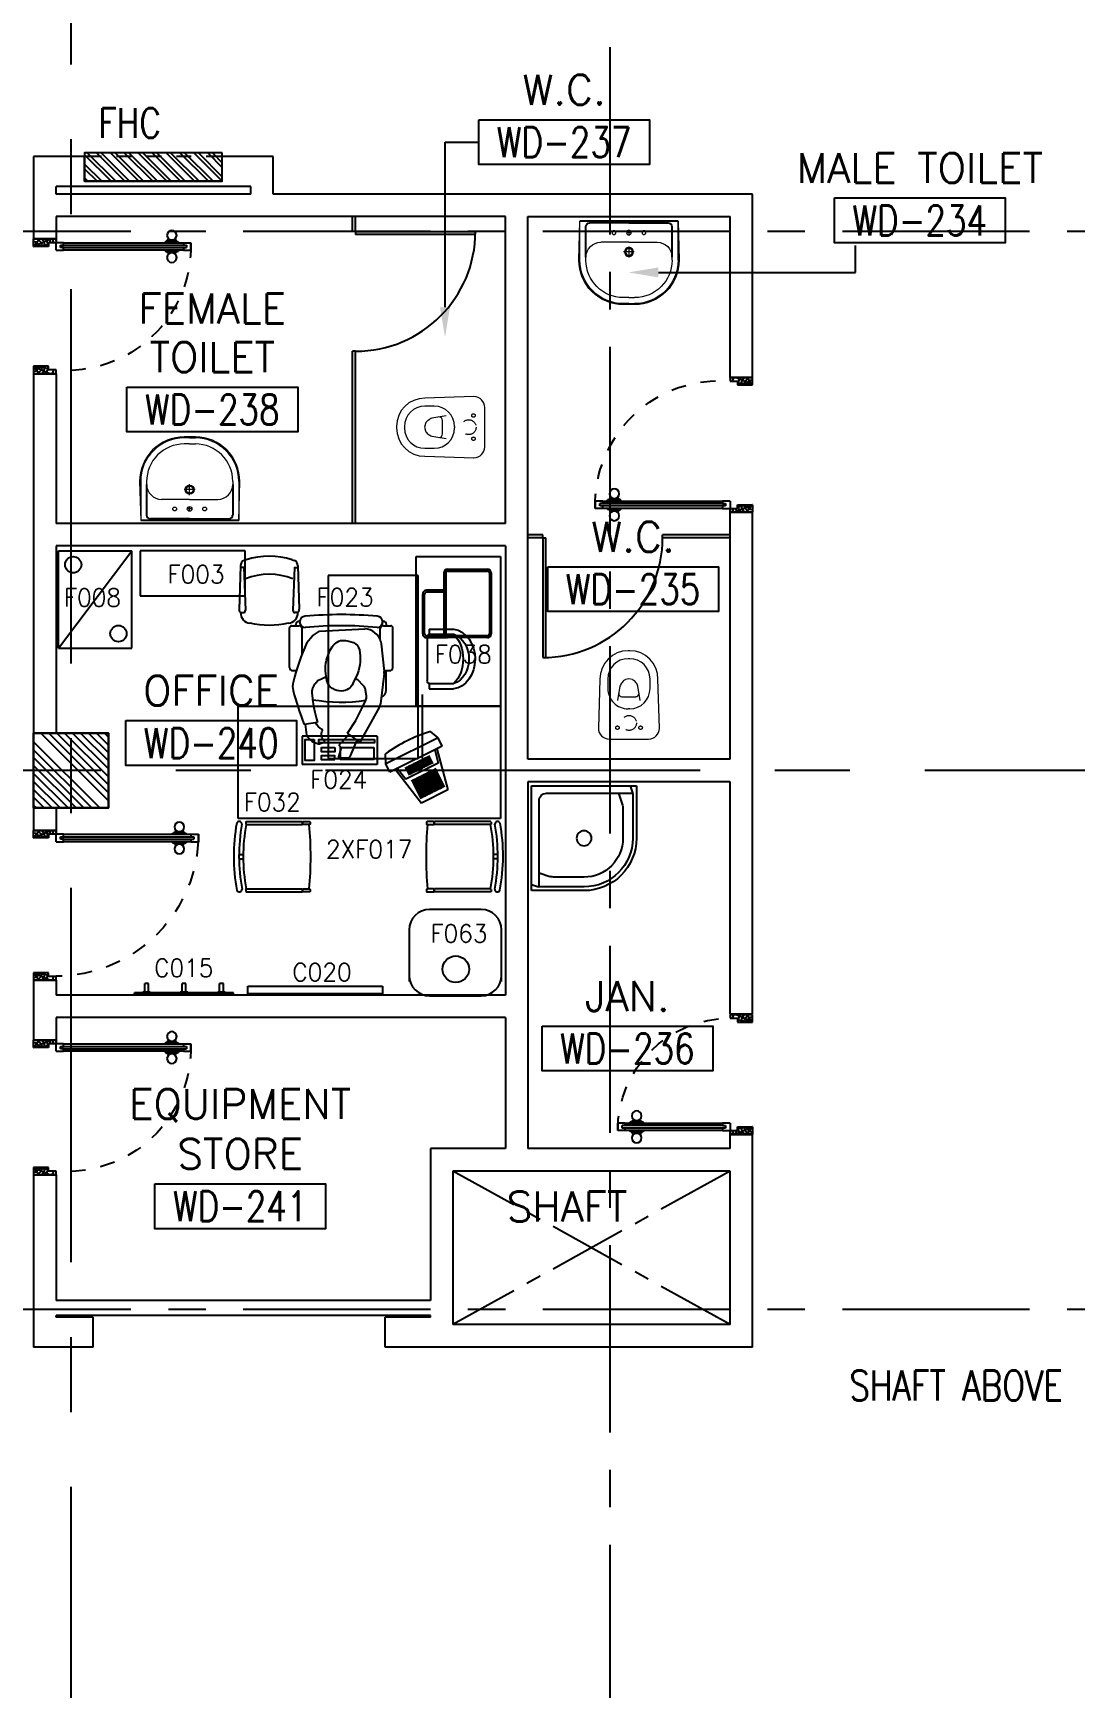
# Model space of a CAD drawing. Extents: x 88852.7 to 88945.7, y 39921.6 to 40001.1.
# Drawn here: x 88920.56 to 88927.51, y 39966.77 to 39977.82 of the extents above; entities that cross this region are included whole.
import ezdxf
from ezdxf.enums import TextEntityAlignment as Align

# ---------------------------------------------------------------- set-up
doc = ezdxf.new("R2010")
doc.units = 0
doc.header["$MEASUREMENT"] = 0
for name, pattern in [('CENTER', [2, 1.25, -0.25, 0.25, -0.25]), ('CENTER2', [1.125, 0.75, -0.125, 0.125, -0.125]), ('CENTERX2', [4, 2.5, -0.5, 0.5, -0.5]), ('DASHED', [0.75, 0.5, -0.25]), ('HIDDEN', [0.375, 0.25, -0.125]), ('HIDDEN2', [0.1875, 0.125, -0.0625])]:
    doc.linetypes.add(name, pattern=pattern)
doc.layers.get('0').update_dxf_attribs({"linetype": 'CONTINUOUS'})
for name, color, linetype in [('A-TEXT', 7, 'CONTINUOUS'), ('A-TILES', 144, 'CONTINUOUS'), ('AXES', 11, 'CENTERX2'), ('AXES1', 11, 'CENTER'), ('COL', 2, 'CONTINUOUS'), ('DOOR', 7, 'CONTINUOUS'), ('FHC', 4, 'CONTINUOUS'), ('FIX', 3, 'CONTINUOUS'), ('FMCHAIR', 3, 'CONTINUOUS'), ('FMDESK', 4, 'CONTINUOUS'), ('HAT', 8, 'CONTINUOUS'), ('INSUL', 4, 'CONTINUOUS'), ('MEDICAL', 4, 'CONTINUOUS'), ('NON-MEDICAL', 4, 'CONTINUOUS'), ('PART', 5, 'CONTINUOUS'), ('RM-BOX', 4, 'CONTINUOUS'), ('RM-NAME', 2, 'CONTINUOUS'), ('RM-NO', 2, 'CONTINUOUS'), ('SHAFT', 4, 'CONTINUOUS'), ('WALL', 4, 'CONTINUOUS')]:
    doc.layers.add(name, color=color, linetype=linetype)
doc.styles.add('ROMANS', font='ROMANS.shx', dxfattribs={"width": 0.6})

# ---------------------------------------------------------------- blocks, each defined once
blk = doc.blocks.new('JAN-001')
for p, q in [((730, -30), (30, -30)), ((30, -30), (30, -730)), ((705, -80), (130, -80)), ((610, -80), (635, -152)), ((688, -30), (704, -76)), ((705, -380), (705, -84)), ((730, -380), (730, -30)), ((80, -130), (80, -705)), ((640, -380), (640, -184)), ((80, -610), (152, -635)), ((184, -640), (380, -640)), ((30, -688), (76, -704)), ((30, -730), (380, -730)), ((84, -705), (380, -705))]:
    blk.add_line(p, q)
blk.add_circle((380, -380), 50)
for centre, radius, start, end in [((130, -130), 50, 90, 180), ((680, -84), 25, 0, 19.0039), ((540, -184), 100, 0, 19.0039), ((380, -380), 350, 270, 0), ((380, -380), 325, 270, 0), ((380, -380), 260, 270, 0), ((184, -540), 100, 250.9961, 270), ((84, -680), 25, 250.9961, 270)]:
    blk.add_arc(centre, radius, start, end)
blk = doc.blocks.new('WC1')
at = {"layer": 'FIX', "lineweight": 20}
for p, q in [((-210, 204), (-538, 194)), ((-475, 141), (-538, 141)), ((-137, 0), (-137, 131)), ((-727, 5), (-727, -5)), ((-674, 5), (-674, -5)), ((-534, 24), (-540, 0)), ((-540, 0), (-534, -24)), ((-395, 76), (-490, 60)), ((-339, 5), (-339, -5)), ((-137, -131), (-137, 0)), ((-490, -60), (-395, -76)), ((-538, -141), (-475, -141)), ((-538, -194), (-210, -204)), ((-213, -204), (-210, -204))]:
    blk.add_line(p, q, dxfattribs=at)
at = {"layer": 'FIX', "linetype": 'Continuous', "lineweight": 20}
blk.add_line((-420, -47), (-420, 45), dxfattribs=at)
at = {"layer": 'FIX', "linetype": 'HIDDEN2', "lineweight": 20, "ltscale": 0.3}
blk.add_circle((-245, 0), 49.8, dxfattribs=at)
at = {"layer": 'FIX', "linetype": 'HIDDEN', "lineweight": 20, "ltscale": 0.05}
for centre in [(-213, 78), (-213, -77)]:
    blk.add_circle(centre, 11.6, dxfattribs=at)
at = {"layer": 'FIX', "lineweight": 20}
for centre, radius, start, end in [((-538, 5), 189, 90, 180), ((-538, 5), 136, 90, 180), ((-475, 5), 136, 360, 90), ((-210, 131), 73, 360, 90), ((-473, -7), 68.2, 128.9242, 152.8468), ((-464, -18), 82, 108.496, 128.9242), ((-538, -5), 189, 180, 270), ((-538, -5), 136, 180, 270), ((-473, 7), 68.2, 207.1532, 231.0758), ((-464, 18), 82, 231.0758, 251.504), ((-475, -5), 136, 270, 0), ((-210, -131), 73, 270, 0)]:
    blk.add_arc(centre, radius, start, end, dxfattribs=at)
at = {"layer": 'FIX', "linetype": 'Continuous', "lineweight": 20}
for centre, start, end in [((-443, 46), 357.6662, 91.6121), ((-442, -46), 268.3879, 2.3338)]:
    blk.add_arc(centre, 22.3, start, end, dxfattribs=at)
blk = doc.blocks.new('LAV-003')
at = {"layer": 'FIX', "linetype": 'Continuous', "lineweight": 20}
for p, q in [((-328, -285), (-328, -25)), ((327, -285), (327, -25)), ((0, -165), (-188, -165)), ((0, -165), (187, -165)), ((-288, -285), (-288, -265)), ((287, -285), (287, -265)), ((0, -535), (-38, -535)), ((0, -535), (37, -535)), ((0, -575), (-38, -575)), ((0, -575), (37, -575))]:
    blk.add_line(p, q, dxfattribs=at)
at = {"layer": 'FIX', "linetype": 'ByBlock'}
blk.add_line((-328, -25), (327, -25), dxfattribs=at)
at = {"layer": 'FIX', "linetype": 'ByBlock', "ltscale": 0.3}
for p, q in [((-288, -265), (-288, -60)), ((0, -35), (-262, -35)), ((0, -35), (262, -35)), ((287, -265), (287, -60))]:
    blk.add_line(p, q, dxfattribs=at)
at = {"layer": 'FIX', "lineweight": 20}
for p, q in [((-16, -101), (15, -101)), ((0, -85), (0, -116))]:
    blk.add_line(p, q, dxfattribs=at)
at = {"layer": 'FIX', "linetype": 'DASHED', "lineweight": 20, "ltscale": 0.04}
for p, q in [((0, -194), (0, -266)), ((-36, -230), (37, -230))]:
    blk.add_line(p, q, dxfattribs=at)
at = {"layer": 'FIX', "linetype": 'Continuous', "lineweight": 20}
blk.add_lwpolyline([(295, -25), (0, -25), (-328, -25), (-335, -285, 0.414214), (-38, -582), (0, -582), (37, -582, 0.414214), (334, -285), (327, -25), (0, -25)], format="xyb", dxfattribs=at)
at = {"layer": 'FIX', "linetype": 'HIDDEN', "lineweight": 20, "ltscale": 0.05}
for centre in [(-100, -101), (100, -101)]:
    blk.add_circle(centre, 12.4, dxfattribs=at)
at = {"layer": 'FIX', "lineweight": 20}
for centre, radius in [((0, -101), 15.5), ((0, -230), 29.5), ((0, -230), 22.5)]:
    blk.add_circle(centre, radius, dxfattribs=at)
at = {"layer": 'FIX', "linetype": 'ByBlock', "ltscale": 0.3}
for centre, start, end in [((-262, -60), 90, 180), ((262, -60), 0, 90)]:
    blk.add_arc(centre, 25, start, end, dxfattribs=at)
at = {"layer": 'FIX', "linetype": 'Continuous', "lineweight": 20}
for centre, radius, start, end in [((-188, -265), 100, 90, 180), ((187, -265), 100, 0, 90), ((-38, -285), 290, 180, 270), ((-38, -285), 250, 180, 270), ((37, -285), 250, 270, 0), ((37, -285), 290, 270, 0)]:
    blk.add_arc(centre, radius, start, end, dxfattribs=at)
blk = doc.blocks.new('RM1')
at = {"layer": 'RM-BOX'}
blk.add_lwpolyline([(570, -200), (-570, -200), (-570, -500), (570, -500)], close=True, dxfattribs=at)
at = {"layer": 'RM-NAME', "style": 'ROMANS'}
for tag, p in [('ROOMNAME1', (0, 324)), ('ROOMNAME2', (0, 0))]:
    blk.add_attdef(tag, text='', height=200, dxfattribs=at).set_placement(p, align=Align.MIDDLE)
at = {"layer": 'RM-NO', "style": 'ROMANS', "width": 0.8}
blk.add_attdef('ROOMNO', text='', height=200, dxfattribs=at).set_placement((0, -350), align=Align.MIDDLE)
blk = doc.blocks.new('*X575')
at = {"color": 0}
for p, q in [((235129, 162738), (235580, 163190)), ((235129, 162792), (235527, 163190)), ((235129, 162845), (235474, 163190)), ((235129, 162898), (235421, 163190)), ((235129, 162951), (235368, 163190)), ((235129, 163004), (235315, 163190)), ((235129, 163057), (235262, 163190)), ((235129, 163110), (235209, 163190)), ((235129, 163163), (235156, 163190)), ((235186, 162690), (235629, 163132)), ((235239, 162690), (235629, 163079)), ((235292, 162690), (235629, 163026)), ((235345, 162690), (235629, 162973)), ((235398, 162690), (235629, 162920)), ((235451, 162690), (235629, 162867)), ((235504, 162690), (235629, 162814)), ((235557, 162690), (235629, 162761)), ((235610, 162690), (235629, 162708))]:
    blk.add_line(p, q, dxfattribs=at)
blk = doc.blocks.new('COL50')
at = {"layer": 'COL'}
blk.add_lwpolyline([(-250, 250), (-250, -250), (250, -250), (250, 250)], close=True, dxfattribs=at)
blk = doc.blocks.new('CHR2')
for p, q in [((-0.861, 0.48), (-0.229, 0.5)), ((-0.947, 0.386), (-0.937, 0.42)), ((-0.836, 0.425), (-0.836, 0.475)), ((-0.834, 0.423), (-0.215, 0.396)), ((-0.183, 0.469), (-0.183, 0.436)), ((-0.947, -0.386), (-0.937, -0.42)), ((-0.861, -0.48), (-0.223, -0.499)), ((-0.836, -0.425), (-0.836, -0.481)), ((-0.834, -0.423), (-0.215, -0.396)), ((-0.183, -0.469), (-0.183, -0.436))]:
    blk.add_line(p, q)
for centre, radius, start, end in [((-0.219, 0.466), 0.0359, 3.8781, 106.7041), ((0.442, 0), 1.442, 164.4748, 195.5252), ((-0.857, 0.397), 0.0833, 92.5404, 163.5801), ((-0.834, 0.425), 0.00208, 180, 267.4596), ((0.516, 0), 1.253, 161.5812, 198.4188), ((-0.214, 0.428), 0.0319, 268.1708, 14.5154), ((-0.184, 0.325), 0.154, 359.6456, 90.3755), ((-1.747, 0), 1.747, 349.2995, 10.7005), ((-0.857, -0.397), 0.0833, 196.4199, 267.4596), ((-0.834, -0.425), 0.00208, 92.5404, 180), ((-0.215, -0.468), 0.0316, 255.3205, 359.2331), ((-0.214, -0.428), 0.0319, 345.4846, 91.8292), ((-0.184, -0.325), 0.154, 269.6202, 0.3544)]:
    blk.add_arc(centre, radius, start, end)
blk = doc.blocks.new('DOOR90')
at = {"layer": 'DOOR', "linetype": 'ByBlock'}
for p, q in [((0, 0), (-150, 0)), ((-200, -25), (-1000, -25)), ((-200, -42), (-1000, -42)), ((-200, -58), (-1000, -58)), ((-1000, -75), (-200, -75))]:
    blk.add_line(p, q, dxfattribs=at)
at = {"layer": 'DOOR', "color": 0, "linetype": 'ByBlock'}
for p, q in [((-150, 0), (-150, -25)), ((-150, 0), (0, 0)), ((0, -50), (0, 0)), ((-1050, -25), (-1050, -75)), ((-1050, -75), (-1050, -25)), ((-1000, -25), (-1050, -25)), ((-1000, -75), (-1050, -75)), ((-1020, -42), (-1020, -58)), ((-1000, -42), (-1020, -42)), ((-1000, -58), (-1020, -58)), ((-1000, -25), (-1000, -42)), ((-1000, -58), (-1000, -75)), ((-968, -25), (-968, -18)), ((-878, -18), (-968, -18)), ((-968, -75), (-968, -82)), ((-878, -82), (-968, -82)), ((-955, -18), (-955, -9)), ((-955, -9), (-890, -9)), ((-955, -18), (-890, -18)), ((-955, -82), (-955, -91)), ((-955, -82), (-890, -82)), ((-955, -91), (-890, -91)), ((-890, -18), (-890, -9)), ((-890, -82), (-890, -91)), ((-878, -25), (-878, -18)), ((-878, -75), (-878, -82)), ((-200, -42), (-200, -25)), ((-200, -25), (-150, -25)), ((-180, -42), (-200, -42)), ((-200, -75), (-200, -58)), ((-200, -58), (-180, -58)), ((-150, -75), (-200, -75)), ((-180, -58), (-180, -42)), ((-150, -75), (-150, -25)), ((-150, -25), (-100, -25)), ((-100, -25), (-100, -50)), ((-100, -50), (0, -50)), ((-150, -900), (-150, -875)), ((-150, -875), (-100, -875)), ((-100, -850), (0, -850)), ((-100, -875), (-100, -850)), ((0, -850), (0, -900)), ((0, -900), (-150, -900)), ((-150, -900), (0, -900))]:
    blk.add_line(p, q, dxfattribs=at)
at = {"layer": 'DOOR', "color": 9, "linetype": 'ByBlock'}
for p, q in [((0, -50), (-114, 0)), ((0, -50), (-40, 0)), ((0, -50), (-100, -37)), ((0, -850), (-114, -900)), ((0, -850), (-100, -863)), ((0, -850), (-40, -900))]:
    blk.add_line(p, q, dxfattribs=at)
at = {"layer": 'DOOR', "color": 0, "linetype": 'ByBlock'}
for centre in [(-923, 24), (-923, -124)]:
    blk.add_circle(centre, 32.4, dxfattribs=at)
at = {"layer": 'DOOR', "color": 9, "linetype": 'ByBlock'}
for centre, radius, start, end in [((0, -50), 74.4, 137.7764, 180), ((0, -50), 54.4, 113.2074, 180), ((0, -50), 154, 161.1053, 166.2858), ((0, -50), 134, 158.1598, 169.28), ((0, -50), 114, 154.0838, 167.3774), ((0, -50), 94.4, 148.0182, 180), ((0, -50), 34.4, 90, 180), ((0, -50), 14.4, 90, 180), ((0, -850), 134, 190.72, 201.8402), ((0, -850), 94.4, 180, 211.9818), ((0, -850), 74.4, 180, 222.2236), ((0, -850), 54.4, 180, 246.7926), ((0, -850), 34.4, 180, 270), ((0, -850), 14.4, 180, 270), ((0, -850), 154, 193.7142, 198.8947)]:
    blk.add_arc(centre, radius, start, end, dxfattribs=at)
at = {"layer": 'DOOR', "linetype": 'HIDDEN', "ltscale": 0.5}
blk.add_arc((-222, -50), 828, 178.2701, 275.003, dxfattribs=at)
blk = doc.blocks.new('DOOR-10')
at = {"layer": 'DOOR', "color": 0, "linetype": 'ByBlock'}
for p, q in [((-83, 1005), (-92, 1005)), ((-92, 1005), (-92, 940)), ((-76, 1018), (-83, 1018)), ((-83, 928), (-83, 1018)), ((-83, 1005), (-83, 940)), ((-26, 1100), (-76, 1100)), ((-76, 1100), (-26, 1100)), ((-76, 1050), (-76, 1100)), ((-59, 1050), (-76, 1050)), ((-43, 1070), (-59, 1070)), ((-59, 1050), (-59, 1070)), ((-43, 1050), (-43, 1070)), ((-26, 1050), (-43, 1050)), ((-26, 1050), (-26, 1100)), ((-26, 1018), (-18, 1018)), ((-18, 928), (-18, 1018)), ((-18, 1005), (-9, 1005)), ((-18, 1005), (-18, 940)), ((-9, 1005), (-9, 940)), ((-83, 940), (-92, 940)), ((-76, 928), (-83, 928)), ((-26, 928), (-18, 928)), ((-18, 940), (-9, 940)), ((-1001, 0), (-1001, 150)), ((-1001, 150), (-976, 150)), ((-1001, 150), (-1001, 0)), ((-976, 150), (-976, 100)), ((-76, 200), (-59, 200)), ((-76, 150), (-76, 200)), ((-76, 150), (-26, 150)), ((-59, 200), (-59, 180)), ((-59, 180), (-43, 180)), ((-43, 200), (-26, 200)), ((-43, 180), (-43, 200)), ((-26, 200), (-26, 150)), ((-1, 150), (-26, 150)), ((-26, 150), (-26, 100)), ((-951, 0), (-1001, 0)), ((-976, 100), (-951, 100)), ((-951, 100), (-951, 0)), ((-51, 100), (-51, 0)), ((-26, 100), (-51, 100)), ((-51, 0), (-1, 0))]:
    blk.add_line(p, q, dxfattribs=at)
at = {"layer": 'DOOR', "linetype": 'ByBlock'}
for p, q in [((-76, 1050), (-76, 200)), ((-59, 200), (-59, 1050)), ((-43, 200), (-43, 1050)), ((-26, 200), (-26, 1050))]:
    blk.add_line(p, q, dxfattribs=at)
at = {"layer": 'DOOR', "color": 9, "linetype": 'ByBlock'}
for p, q in [((-951, 0), (-1001, 114)), ((-51, 0), (-1, 114)), ((-1, 0), (-1, 150)), ((-951, 0), (-1001, 40)), ((-951, 0), (-964, 100)), ((-51, 0), (-37, 100)), ((-51, 0), (-1, 40))]:
    blk.add_line(p, q, dxfattribs=at)
at = {"layer": 'DOOR', "color": 0, "linetype": 'ByBlock'}
for centre in [(-124, 973), (23, 973)]:
    blk.add_circle(centre, 32.4, dxfattribs=at)
at = {"layer": 'DOOR', "linetype": 'HIDDEN', "ltscale": 0.5}
blk.add_arc((-23, 149), 952, 93.1482, 179.9482, dxfattribs=at)
at = {"layer": 'DOOR', "color": 9, "linetype": 'ByBlock'}
for centre, radius, start, end in [((-951, 0), 154, 103.7142, 108.8947), ((-951, 0), 134, 100.72, 111.8402), ((-51, 0), 134, 68.1598, 79.28), ((-51, 0), 114, 64.0838, 77.3774), ((-51, 0), 154, 71.1053, 76.2858), ((-951, 0), 94.4, 90, 121.9818), ((-951, 0), 74.4, 90, 132.2236), ((-951, 0), 54.4, 90, 156.7926), ((-951, 0), 34.4, 90, 180), ((-951, 0), 14.4, 90, 180), ((-51, 0), 94.4, 58.0182, 90), ((-51, 0), 74.4, 47.7764, 90), ((-51, 0), 54.4, 23.2074, 90), ((-51, 0), 34.4, 0, 90), ((-51, 0), 14.4, 0, 90)]:
    blk.add_arc(centre, radius, start, end, dxfattribs=at)
blk = doc.blocks.new('CHR3')
for p, q in [((-0.039, 0.5), (-0.558, 0.5)), ((-0.05, 0.412), (-0.558, 0.412)), ((-0.039, 0.5), (-0.039, 0.412)), ((0, 0.362), (0, -0.362)), ((-0.05, -0.412), (-0.558, -0.412)), ((-0.039, -0.5), (-0.553, -0.5)), ((-0.039, -0.411), (-0.039, -0.5))]:
    blk.add_line(p, q)
for centre, radius, start, end in [((-0.497, 0), 0.503, 97.0495, 263.5769), ((-0.446, 0), 0.427, 105.249, 254.751), ((-0.212, 0), 0.538, 130.0756, 229.9244), ((-0.05, 0.362), 0.05, 0, 90), ((-0.05, -0.362), 0.05, 270, 0)]:
    blk.add_arc(centre, radius, start, end)
blk = doc.blocks.new('DOOR80')
at = {"layer": 'DOOR', "color": 0, "linetype": 'ByBlock'}
for p, q in [((-75, 850), (-75, 900)), ((-75, 900), (-25, 900)), ((-25, 900), (-75, 900)), ((-25, 850), (-25, 900)), ((-91, 805), (-91, 740)), ((-82, 805), (-91, 805)), ((-82, 728), (-82, 818)), ((-75, 818), (-82, 818)), ((-82, 805), (-82, 740)), ((-58, 850), (-75, 850)), ((-58, 850), (-58, 870)), ((-42, 870), (-58, 870)), ((-42, 850), (-42, 870)), ((-25, 850), (-42, 850)), ((-25, 818), (-18, 818)), ((-18, 728), (-18, 818)), ((-18, 805), (-18, 740)), ((-18, 805), (-9, 805)), ((-9, 805), (-9, 740)), ((-82, 740), (-91, 740)), ((-75, 728), (-82, 728)), ((-25, 728), (-18, 728)), ((-18, 740), (-9, 740)), ((-800, 150), (-800, 0)), ((-800, 150), (-775, 150)), ((-800, 0), (-800, 150)), ((-775, 150), (-775, 100)), ((-75, 200), (-58, 200)), ((-75, 150), (-75, 200)), ((-75, 150), (-25, 150)), ((-58, 200), (-58, 180)), ((-58, 180), (-42, 180)), ((-42, 200), (-25, 200)), ((-42, 180), (-42, 200)), ((-25, 200), (-25, 150)), ((0, 150), (-25, 150)), ((-25, 150), (-25, 100)), ((0, 0), (0, 150)), ((0, 150), (0, 0)), ((-750, 0), (-800, 0)), ((-775, 100), (-750, 100)), ((-750, 100), (-750, 0)), ((-50, 100), (-50, 0)), ((-25, 100), (-50, 100)), ((-50, 0), (0, 0))]:
    blk.add_line(p, q, dxfattribs=at)
at = {"layer": 'DOOR', "linetype": 'ByBlock'}
for p, q in [((-75, 850), (-75, 200)), ((-58, 200), (-58, 850)), ((-42, 200), (-42, 850)), ((-25, 200), (-25, 850))]:
    blk.add_line(p, q, dxfattribs=at)
at = {"layer": 'DOOR', "color": 9, "linetype": 'ByBlock'}
for p, q in [((-750, 0), (-800, 114)), ((-50, 0), (0, 114)), ((-750, 0), (-800, 40)), ((-750, 0), (-763, 100)), ((-50, 0), (-37, 100)), ((-50, 0), (0, 40))]:
    blk.add_line(p, q, dxfattribs=at)
at = {"layer": 'DOOR', "color": 0, "linetype": 'ByBlock'}
for centre in [(-124, 773), (24, 773)]:
    blk.add_circle(centre, 32.4, dxfattribs=at)
at = {"layer": 'DOOR', "linetype": 'HIDDEN', "ltscale": 0.5}
blk.add_arc((-25, 150), 750, 90, 180, dxfattribs=at)
at = {"layer": 'DOOR', "color": 9, "linetype": 'ByBlock'}
for centre, radius, start, end in [((-750, 0), 154, 103.7142, 108.8947), ((-750, 0), 134, 100.72, 111.8402), ((-50, 0), 134, 68.1598, 79.28), ((-50, 0), 114, 64.0838, 77.3774), ((-50, 0), 154, 71.1053, 76.2858), ((-750, 0), 94.4, 90, 121.9818), ((-750, 0), 74.4, 90, 132.2236), ((-750, 0), 54.4, 90, 156.7926), ((-750, 0), 34.4, 90, 180), ((-750, 0), 14.4, 90, 180), ((-50, 0), 94.4, 58.0182, 90), ((-50, 0), 74.4, 47.7764, 90), ((-50, 0), 54.4, 23.2074, 90), ((-50, 0), 34.4, 0, 90), ((-50, 0), 14.4, 0, 90)]:
    blk.add_arc(centre, radius, start, end, dxfattribs=at)
blk = doc.blocks.new('DESK-O')
for p, q in [((0, 0), (1, 0)), ((0, -1), (0, 0)), ((1, 0), (1, -1)), ((1, -1), (0, -1)), ((1, -1.05), (0.65, -1.05))]:
    blk.add_line(p, q)

msp = doc.modelspace()

# ---------------------------------------------------------------- hatches: boundary and pattern name
at = {"layer": 'FHC', "linetype": 'ByBlock', "ltscale": 0.3}
h = msp.add_hatch(dxfattribs=at)
h.set_pattern_fill('ANSI32', color=11, scale=0.175, style=0)
h.set_pattern_definition([(135, (89154.01644, 39945.78356), (0.046403883, 0.046403883), []), (135, (89153.985505, 39945.78356), (0.046403883, 0.046403883), [])])
h.paths.add_polyline_path([(88920.9003, 39976.8346), (88920.9003, 39977.0246), (88921.8203, 39977.0246), (88921.8203, 39976.8346)])
h.paths.add_polyline_path([(88922.0329, 39976.4134), (88922.0329, 39976.8343), (88921.7704, 39976.8343), (88921.7704, 39976.4134)], flags=9)

# ---------------------------------------------------------------- linework, layer by layer
at = {"layer": 'AXES'}
for p, q in [((88920.8103, 39921.6153), (88920.8103, 40000.4279)), ((88945.0103, 39972.8996), (88876.9703, 39972.8996))]:
    msp.add_line(p, q, dxfattribs=at)
at = {"layer": 'AXES1'}
for p, q in [((88924.4103, 39928.4796), (88924.4103, 39987.2996)), ((88924.4103, 39928.4796), (88924.4103, 39987.2996)), ((88935.2103, 39976.4996), (88876.9703, 39976.4996)), ((88935.2103, 39969.2996), (88876.9703, 39969.2996))]:
    msp.add_line(p, q, dxfattribs=at)
at = {"layer": 'FHC', "linetype": 'ByBlock', "ltscale": 0.3}
msp.add_lwpolyline([(88921.8203, 39977.0246), (88920.9003, 39977.0246), (88920.9003, 39976.8346), (88921.8203, 39976.8346)], close=True, dxfattribs=at)
at = {"layer": 'FIX', "color": 32, "linetype": 'ByBlock', "ltscale": 0.3}
msp.add_line((88924.5353, 39976.558), (88924.2728, 39976.558), dxfattribs=at)
at = {"layer": 'INSUL', "linetype": 'CENTER2', "ltscale": 0.7}
for p, q in [((88925.2103, 39970.2246), (88923.3602, 39969.1996)), ((88925.2103, 39969.1996), (88923.3603, 39970.2246))]:
    msp.add_line(p, q, dxfattribs=at)
at = {"layer": 'MEDICAL'}
for p, q in [((88922.8543, 39973.1299), (88922.3531, 39973.1299)), ((88922.3531, 39973.1299), (88922.3531, 39972.9405)), ((88922.8543, 39973.1299), (88922.8543, 39972.9405)), ((88923.2618, 39973.1174), (88922.9126, 39972.944)), ((88923.289, 39973.0625), (88922.9399, 39972.8892)), ((88923.2618, 39973.1174), (88923.2095, 39973.1598)), ((88923.289, 39973.0625), (88923.2618, 39973.1174)), ((88922.9126, 39972.944), (88922.9104, 39973.0113)), ((88923.2624, 39972.9498), (88923.0457, 39972.8422)), ((88923.131, 39972.8976), (88923.1036, 39972.9528)), ((88923.1429, 39972.9035), (88923.1155, 39972.9587)), ((88923.1548, 39972.9094), (88923.1274, 39972.9646)), ((88923.1667, 39972.9153), (88923.1393, 39972.9705)), ((88923.1787, 39972.9212), (88923.1512, 39972.9765)), ((88923.1906, 39972.9271), (88923.1632, 39972.9824)), ((88923.2025, 39972.9331), (88923.1751, 39972.9883)), ((88923.2144, 39972.939), (88923.187, 39972.9942)), ((88923.2264, 39972.9449), (88923.1989, 39973.0001)), ((88923.2384, 39973.0374), (88923.2624, 39972.9498)), ((88923.2516, 39973.044), (88923.3268, 39972.7704)), ((88922.8543, 39972.9405), (88922.3531, 39972.9405)), ((88922.9399, 39972.8892), (88922.9126, 39972.944)), ((88922.9773, 39972.9077), (88923.1497, 39972.6825)), ((88922.9905, 39972.9143), (88923.0457, 39972.8422)), ((88923.0714, 39972.868), (88923.044, 39972.9232)), ((88923.0833, 39972.8739), (88923.0559, 39972.9291)), ((88923.0952, 39972.8798), (88923.0678, 39972.935)), ((88923.1071, 39972.8857), (88923.0797, 39972.9409)), ((88923.1191, 39972.8916), (88923.0916, 39972.9469)), ((88923.1613, 39972.7168), (88923.0984, 39972.8435)), ((88923.1732, 39972.7228), (88923.1103, 39972.8495)), ((88923.1851, 39972.7287), (88923.1222, 39972.8554)), ((88923.197, 39972.7346), (88923.1341, 39972.8613)), ((88923.209, 39972.7405), (88923.146, 39972.8672)), ((88923.2209, 39972.7464), (88923.158, 39972.8731)), ((88923.2328, 39972.7524), (88923.1699, 39972.8791)), ((88923.2447, 39972.7583), (88923.1818, 39972.885)), ((88923.2566, 39972.7642), (88923.1937, 39972.8909)), ((88923.2686, 39972.7701), (88923.2056, 39972.8968)), ((88923.2805, 39972.776), (88923.2176, 39972.9027)), ((88923.2924, 39972.7819), (88923.2295, 39972.9087)), ((88923.3043, 39972.7879), (88923.2414, 39972.9146)), ((88923.1494, 39972.7109), (88923.0864, 39972.8376)), ((88923.3268, 39972.7704), (88923.1497, 39972.6825))]:
    msp.add_line(p, q, dxfattribs=at)
for points in [[(88922.4341, 39973.1071), (88922.4341, 39972.9668), (88922.3734, 39972.9668), (88922.3734, 39973.1071)], [(88922.8364, 39973.1071), (88922.8364, 39973.0844), (88922.4644, 39973.0844), (88922.4644, 39973.1071)], [(88922.5707, 39972.9744), (88922.5707, 39972.9971), (88922.4796, 39972.9971), (88922.4796, 39972.9744)], [(88922.5707, 39973.054), (88922.5707, 39973.0237), (88922.4834, 39973.0237), (88922.4834, 39973.054)], [(88922.8326, 39973.054), (88922.8326, 39972.9744), (88922.6087, 39972.9744), (88922.6087, 39973.054)]]:
    msp.add_lwpolyline(points, close=True, dxfattribs=at)
msp.add_arc((88923.4856, 39972.2283), 0.9716, 106.50817, 126.30342, dxfattribs=at)
at = {"layer": 'NON-MEDICAL'}
for p, q in [((88920.727, 39973.7163), (88920.727, 39974.3663)), ((88920.727, 39973.7163), (88921.217, 39974.3663)), ((88920.727, 39974.3663), (88921.217, 39974.3663)), ((88921.217, 39973.7163), (88921.217, 39974.3663)), ((88921.9725, 39974.3667), (88921.2725, 39974.3667)), ((88921.2725, 39974.3667), (88921.2725, 39974.0667)), ((88921.9725, 39974.0667), (88921.9725, 39974.3667)), ((88923.1146, 39973.3287), (88923.1146, 39974.3287)), ((88923.1146, 39974.3287), (88923.6771, 39974.3287)), ((88923.6771, 39974.3287), (88923.6771, 39973.3287)), ((88923.2996, 39974.2196), (88923.2996, 39973.8121)), ((88923.2996, 39974.2196), (88923.2996, 39973.8121)), ((88923.3121, 39974.2196), (88923.3121, 39973.8121)), ((88923.3121, 39974.2196), (88923.3121, 39973.8121)), ((88923.3246, 39974.2446), (88923.5908, 39974.2446)), ((88923.3246, 39974.2446), (88923.5908, 39974.2446)), ((88923.3246, 39974.2321), (88923.5908, 39974.2321)), ((88923.3246, 39974.2321), (88923.5908, 39974.2321)), ((88923.6033, 39974.2196), (88923.6033, 39973.8121)), ((88923.6033, 39974.2196), (88923.6033, 39973.8121)), ((88923.6158, 39974.2196), (88923.6158, 39973.8121)), ((88923.6158, 39974.2196), (88923.6158, 39973.8121)), ((88921.2725, 39974.0667), (88921.9725, 39974.0667)), ((88923.1583, 39973.8121), (88923.1583, 39974.0783)), ((88923.1583, 39973.8121), (88923.1583, 39974.0783)), ((88923.1708, 39973.8121), (88923.1708, 39974.0783)), ((88923.1708, 39973.8121), (88923.1708, 39974.0783)), ((88923.2996, 39974.1033), (88923.1833, 39974.1033)), ((88923.2996, 39974.1033), (88923.1833, 39974.1033)), ((88923.2996, 39974.0908), (88923.1833, 39974.0908)), ((88923.2996, 39974.0908), (88923.1833, 39974.0908)), ((88922.2687, 39973.5882), (88922.2687, 39973.8523)), ((88922.2832, 39973.8668), (88922.3326, 39973.8668)), ((88922.3112, 39973.8668), (88922.3112, 39973.8746)), ((88922.333, 39973.8964), (88922.3366, 39973.8964)), ((88922.3537, 39973.678), (88922.3537, 39973.8457)), ((88922.4693, 39973.8299), (88922.7713, 39973.8464)), ((88922.8743, 39973.7741), (88922.8743, 39973.8457)), ((88922.8914, 39973.8964), (88922.895, 39973.8964)), ((88922.8955, 39973.8668), (88922.9448, 39973.8668)), ((88922.9168, 39973.8668), (88922.9168, 39973.8746)), ((88922.9593, 39973.5882), (88922.9593, 39973.8523)), ((88922.3856, 39973.7541), (88922.4217, 39973.8001)), ((88922.4217, 39973.8001), (88922.4693, 39973.8299)), ((88922.8795, 39973.7588), (88922.881, 39973.7468)), ((88922.881, 39973.7468), (88922.9002, 39973.5601)), ((88923.1833, 39973.7996), (88923.3029, 39973.7996)), ((88923.1833, 39973.7996), (88923.3029, 39973.7996)), ((88923.1833, 39973.7871), (88923.3246, 39973.7871)), ((88923.1833, 39973.7871), (88923.3246, 39973.7871)), ((88923.5908, 39973.7996), (88923.3246, 39973.7996)), ((88923.5908, 39973.7996), (88923.3246, 39973.7996)), ((88923.5908, 39973.7871), (88923.3246, 39973.7871)), ((88923.5908, 39973.7871), (88923.3246, 39973.7871)), ((88920.727, 39973.7163), (88921.217, 39973.7163)), ((88922.29, 39973.567), (88922.3149, 39973.567)), ((88922.4819, 39973.5108), (88922.4612, 39973.5)), ((88922.5138, 39973.5251), (88922.4819, 39973.5108)), ((88922.7255, 39973.5061), (88922.7078, 39973.5119)), ((88922.7637, 39973.4647), (88922.7255, 39973.5061)), ((88922.9001, 39973.5486), (88922.8768, 39973.3455)), ((88922.8995, 39973.567), (88922.9381, 39973.567)), ((88922.9148, 39973.4366), (88922.9148, 39973.567)), ((88922.419, 39973.4092), (88922.4194, 39973.4068)), ((88922.4194, 39973.4068), (88922.4232, 39973.373)), ((88922.4612, 39973.5), (88922.4443, 39973.484)), ((88922.7823, 39973.3987), (88922.7772, 39973.4359)), ((88921.9271, 39973.3287), (88923.6771, 39973.3287)), ((88921.9271, 39972.5787), (88921.9271, 39973.3287)), ((88922.4232, 39973.373), (88922.43, 39973.3293)), ((88922.43, 39973.3293), (88922.4377, 39973.2902)), ((88922.4377, 39973.2902), (88922.4491, 39973.2457)), ((88922.7122, 39973.2348), (88922.7544, 39973.3176)), ((88922.8705, 39973.326), (88922.7396, 39973.0883)), ((88922.7544, 39973.3176), (88922.778, 39973.3695)), ((88923.6771, 39973.3287), (88923.1146, 39973.3287)), ((88923.6771, 39973.3287), (88923.6771, 39972.5787)), ((88923.6771, 39973.3287), (88923.6771, 39972.5787)), ((88922.456, 39973.2194), (88922.3666, 39973.2075)), ((88922.4491, 39973.2457), (88922.456, 39973.2194)), ((88922.6553, 39973.1497), (88922.7122, 39973.2348)), ((88922.7396, 39973.0883), (88922.6553, 39973.1497)), ((88923.6771, 39972.5787), (88921.9271, 39972.5787)), ((88921.9768, 39972.5557), (88921.9801, 39972.559)), ((88921.9768, 39972.5557), (88921.9768, 39972.5422)), ((88921.9768, 39972.5422), (88921.9801, 39972.539)), ((88921.9801, 39972.559), (88922.3536, 39972.559)), ((88921.9801, 39972.539), (88922.3536, 39972.539)), ((88922.3568, 39972.5557), (88922.3536, 39972.559)), ((88922.3536, 39972.539), (88922.3568, 39972.5422)), ((88922.3568, 39972.5557), (88922.3568, 39972.5422)), ((88923.2347, 39972.5557), (88923.2379, 39972.559)), ((88923.2347, 39972.5557), (88923.2347, 39972.5422)), ((88923.2379, 39972.539), (88923.2347, 39972.5422)), ((88923.6114, 39972.559), (88923.2379, 39972.559)), ((88923.6114, 39972.539), (88923.2379, 39972.539)), ((88923.6147, 39972.5557), (88923.6114, 39972.559)), ((88923.6147, 39972.5422), (88923.6114, 39972.539)), ((88923.6147, 39972.5557), (88923.6147, 39972.5422)), ((88921.9316, 39972.3397), (88921.9597, 39972.3397)), ((88921.9316, 39972.3092), (88921.9597, 39972.3092)), ((88923.6599, 39972.3397), (88923.6318, 39972.3397)), ((88923.6599, 39972.3092), (88923.6318, 39972.3092)), ((88921.9768, 39972.1057), (88921.9801, 39972.109)), ((88921.9768, 39972.1057), (88921.9768, 39972.0922)), ((88921.9768, 39972.0922), (88921.9801, 39972.089)), ((88921.9801, 39972.109), (88922.3536, 39972.109)), ((88921.9801, 39972.089), (88922.3536, 39972.089)), ((88922.3568, 39972.1057), (88922.3536, 39972.109)), ((88922.3536, 39972.089), (88922.3568, 39972.0922)), ((88922.3568, 39972.1057), (88922.3568, 39972.0922)), ((88923.2347, 39972.1057), (88923.2379, 39972.109)), ((88923.2347, 39972.1057), (88923.2347, 39972.0922)), ((88923.2379, 39972.089), (88923.2347, 39972.0922)), ((88923.6114, 39972.109), (88923.2379, 39972.109)), ((88923.6114, 39972.089), (88923.2379, 39972.089)), ((88923.6147, 39972.1057), (88923.6114, 39972.109)), ((88923.6147, 39972.0922), (88923.6114, 39972.089)), ((88923.6147, 39972.1057), (88923.6147, 39972.0922)), ((88923.5496, 39971.9716), (88923.2032, 39971.9716)), ((88923.0679, 39971.8362), (88923.0679, 39971.4898)), ((88923.685, 39971.4898), (88923.685, 39971.8362)), ((88921.2345, 39971.4021), (88921.2345, 39971.4148)), ((88921.8949, 39971.4148), (88921.2345, 39971.4148)), ((88921.3397, 39971.4198), (88921.2897, 39971.4198)), ((88921.2897, 39971.4148), (88921.2897, 39971.4198)), ((88921.302, 39971.4198), (88921.302, 39971.4783)), ((88921.3274, 39971.4783), (88921.302, 39971.4783)), ((88921.3274, 39971.4198), (88921.3274, 39971.4783)), ((88921.3397, 39971.4148), (88921.3397, 39971.4198)), ((88921.5897, 39971.4198), (88921.5397, 39971.4198)), ((88921.5397, 39971.4148), (88921.5397, 39971.4198)), ((88921.552, 39971.4198), (88921.552, 39971.4783)), ((88921.5774, 39971.4783), (88921.552, 39971.4783)), ((88921.5774, 39971.4198), (88921.5774, 39971.4783)), ((88921.5897, 39971.4148), (88921.5897, 39971.4198)), ((88921.8397, 39971.4198), (88921.7897, 39971.4198)), ((88921.7897, 39971.4148), (88921.7897, 39971.4198)), ((88921.802, 39971.4198), (88921.802, 39971.4783)), ((88921.8274, 39971.4783), (88921.802, 39971.4783)), ((88921.8274, 39971.4198), (88921.8274, 39971.4783)), ((88921.8397, 39971.4148), (88921.8397, 39971.4198)), ((88921.8949, 39971.4021), (88921.8949, 39971.4148)), ((88921.9901, 39971.4093), (88921.9901, 39971.4593)), ((88921.9901, 39971.4593), (88922.8901, 39971.4593)), ((88922.8901, 39971.4093), (88921.9901, 39971.4093)), ((88922.8901, 39971.4593), (88922.8901, 39971.4093)), ((88921.8949, 39971.4021), (88921.2345, 39971.4021)), ((88923.2032, 39971.3954), (88923.5496, 39971.3954))]:
    msp.add_line(p, q, dxfattribs=at)
for points in [[(88922.5086, 39973.563, -0.1280623), (88922.5416, 39973.7041, -0.2157166), (88922.6092, 39973.7684), (88922.6421, 39973.7676), (88922.6651, 39973.7638), (88922.6966, 39973.7538, -0.2424325), (88922.7356, 39973.7047, -0.1365134), (88922.7233, 39973.546), (88922.6923, 39973.48, -0.297129), (88922.6169, 39973.4308, -0.1389863), (88922.557, 39973.4465, -0.1051671), (88922.5312, 39973.4694), (88922.5205, 39973.4901), (88922.5151, 39973.5146), (88922.509, 39973.5629)], [(88922.3738, 39973.2083), (88922.3824, 39973.1371, 0.1665035), (88922.3869, 39973.1278), (88922.4188, 39973.0957, 0.116666), (88922.425, 39973.0918), (88922.4629, 39973.079, 0.1815827), (88922.4741, 39973.0794), (88922.4999, 39973.09, 0.5662747), (88922.5012, 39973.099, -0.3727106), (88922.4897, 39973.1665, 0.4583706), (88922.4872, 39973.1741, -0.2106222), (88922.4455, 39973.218)], [(88922.6676, 39973.1404), (88922.6022, 39973.0737, 0.4458327), (88922.6028, 39973.0646), (88922.6046, 39973.0632, -0.3042703), (88922.6108, 39973.0437), (88922.5957, 39972.9914, 0.5099825), (88922.6018, 39972.9836), (88922.6601, 39972.9856, 0.292523), (88922.6764, 39972.9969), (88922.7205, 39973.102)]]:
    msp.add_lwpolyline(points, format="xyb", dxfattribs=at)
for points in [[(88922.3601, 39972.559), (88922.4036, 39972.559), (88922.4068, 39972.5557), (88922.4068, 39972.5422), (88922.4036, 39972.539), (88922.3601, 39972.539), (88922.3568, 39972.5422), (88922.3568, 39972.5557)], [(88923.2314, 39972.559), (88923.1879, 39972.559), (88923.1847, 39972.5557), (88923.1847, 39972.5422), (88923.1879, 39972.539), (88923.2314, 39972.539), (88923.2347, 39972.5422), (88923.2347, 39972.5557)], [(88922.3601, 39972.109), (88922.4036, 39972.109), (88922.4068, 39972.1057), (88922.4068, 39972.0922), (88922.4036, 39972.089), (88922.3601, 39972.089), (88922.3568, 39972.0922), (88922.3568, 39972.1057)], [(88923.2314, 39972.109), (88923.1879, 39972.109), (88923.1847, 39972.1057), (88923.1847, 39972.0922), (88923.1879, 39972.089), (88923.2314, 39972.089), (88923.2347, 39972.0922), (88923.2347, 39972.1057)]]:
    msp.add_lwpolyline(points, close=True, dxfattribs=at)
for centre, radius in [((88920.8248, 39974.2745), 0.0545), ((88921.127, 39973.8142), 0.0545), ((88923.3793, 39971.5727), 0.0885)]:
    msp.add_circle(centre, radius, dxfattribs=at)
for centre, radius, start, end in [((88923.3246, 39974.2196), 0.025, 90, 180), ((88923.3246, 39974.2196), 0.025, 90, 180), ((88923.3246, 39974.2196), 0.0125, 90, 180), ((88923.3246, 39974.2196), 0.0125, 90, 180), ((88923.5908, 39974.2196), 0.025, 0, 90), ((88923.5908, 39974.2196), 0.025, 0, 90), ((88923.5908, 39974.2196), 0.0125, 0, 90), ((88923.5908, 39974.2196), 0.0125, 0, 90), ((88923.1833, 39974.0783), 0.025, 90, 180), ((88923.1833, 39974.0783), 0.025, 90, 180), ((88923.1833, 39974.0783), 0.0125, 90, 180), ((88923.1833, 39974.0783), 0.0125, 90, 180), ((88922.2832, 39973.8523), 0.0145, 90, 180), ((88922.333, 39973.8746), 0.0218, 90, 180), ((88922.3326, 39973.8457), 0.0211, 0, 90), ((88922.3738, 39973.8922), 0.0374, 90, 270), ((88922.614, 39971.4579), 2.4833, 84.44787, 95.55213), ((88922.614, 39971.4576), 2.4092, 84.2765, 95.7235), ((88922.7658, 39973.7289), 0.1176, 14.70655, 87.32506), ((88922.8543, 39973.8922), 0.0374, 270, 90), ((88922.8955, 39973.8457), 0.0211, 90, 180), ((88922.895, 39973.8746), 0.0218, 0, 90), ((88922.9448, 39973.8523), 0.0145, 0, 90), ((88923.865, 39973.0882), 1.6223, 155.76561, 165.70768), ((88923.1833, 39973.8121), 0.025, 180, 270), ((88923.1833, 39973.8121), 0.025, 180, 270), ((88923.1833, 39973.8121), 0.0125, 180, 270), ((88923.1833, 39973.8121), 0.0125, 180, 270), ((88923.3246, 39973.8121), 0.025, 180, 270), ((88923.3246, 39973.8121), 0.025, 180, 270), ((88923.3246, 39973.8121), 0.0125, 180, 270), ((88923.3246, 39973.8121), 0.0125, 180, 270), ((88923.5908, 39973.8121), 0.025, 270, 0), ((88923.5908, 39973.8121), 0.025, 270, 0), ((88923.5908, 39973.8121), 0.0125, 270, 0), ((88923.5908, 39973.8121), 0.0125, 270, 0), ((88922.29, 39973.5882), 0.0213, 180, 270), ((88922.8474, 39973.5546), 0.0531, 353.43344, 5.86997), ((88922.9381, 39973.5882), 0.0213, 270, 0), ((88922.3959, 39973.4625), 0.1063, 165.70768, 194.943), ((88924.5528, 39974.0381), 2.3386, 194.943, 200.80249), ((88922.5029, 39973.4224), 0.085, 133.62382, 188.92866), ((88922.7246, 39973.4287), 0.0531, 7.75503, 42.61873), ((88922.7296, 39973.3915), 0.0531, 335.5623, 7.75503), ((88922.8626, 39973.4366), 0.0523, 291.40875, 0), ((88922.614, 39974.4931), 1.1363, 260.33141, 278.27601), ((88922.824, 39973.3516), 0.0531, 331.15891, 353.43344), ((88923.1096, 39972.3287), 1.2133, 169.57711, 190.84799), ((88921.9329, 39972.5413), 0.018, 359.44312, 157.64656), ((88923.1097, 39972.3287), 1.178, 169.5839, 190.82925), ((88923.1035, 39972.324), 1.1438, 169.16569, 190.83431), ((88920.2193, 39972.324), 2.1916, 354.36999, 5.63001), ((88925.3722, 39972.324), 2.1916, 174.36999, 185.63001), ((88922.488, 39972.324), 1.1438, 349.16569, 10.83431), ((88922.4819, 39972.3287), 1.178, 349.17075, 10.4161), ((88923.6586, 39972.5413), 0.018, 22.35344, 180.55688), ((88922.4819, 39972.3287), 1.2133, 349.15201, 10.42289), ((88921.9346, 39972.1072), 0.018, 202.35344, 0.55688), ((88923.6569, 39972.1072), 0.018, 179.44312, 337.64656), ((88923.2032, 39971.8362), 0.1353, 90, 180), ((88923.5496, 39971.8362), 0.1353, 0, 90), ((88923.2032, 39971.5307), 0.1353, 180, 270), ((88923.5496, 39971.5307), 0.1353, 270, 0)]:
    msp.add_arc(centre, radius, start, end, dxfattribs=at)
at = {"layer": 'PART', "linetype": 'ByBlock'}
for p, q in [((88922.6903, 39976.4996), (88922.6903, 39976.5996)), ((88922.7103, 39976.4996), (88922.7103, 39976.5996)), ((88922.7103, 39976.4996), (88922.6903, 39976.4996)), ((88922.7103, 39976.4996), (88923.5103, 39976.4996)), ((88922.7103, 39976.4996), (88922.7103, 39976.4796)), ((88923.5103, 39976.4796), (88922.7103, 39976.4796)), ((88922.6903, 39974.5496), (88922.6903, 39975.6996)), ((88922.7103, 39975.6996), (88922.6903, 39975.6996)), ((88922.7103, 39975.6996), (88922.6903, 39975.6996)), ((88922.7103, 39974.5496), (88922.7103, 39975.6996)), ((88923.9603, 39974.4746), (88923.8603, 39974.4746)), ((88923.9603, 39974.4546), (88923.8603, 39974.4546)), ((88923.9603, 39974.4546), (88923.9603, 39974.4746)), ((88923.9603, 39974.4546), (88923.9603, 39974.4746)), ((88923.9603, 39974.4546), (88923.9803, 39974.4546)), ((88923.9603, 39974.4546), (88923.9603, 39973.6546)), ((88923.9803, 39973.6546), (88923.9803, 39974.4546)), ((88925.2103, 39974.4746), (88924.7603, 39974.4746)), ((88924.7603, 39974.4546), (88924.7603, 39974.4746)), ((88924.7603, 39974.4546), (88924.7603, 39974.4746)), ((88924.7603, 39974.4546), (88924.7603, 39974.4746)), ((88925.2103, 39974.4546), (88924.7603, 39974.4546))]:
    msp.add_line(p, q, dxfattribs=at)
for centre in [(88922.7103, 39976.4996), (88923.9603, 39974.4546)]:
    msp.add_arc(centre, 0.8, 270, 0, dxfattribs=at)
at = {"layer": 'RM-NAME', "color": 5, "linetype": 'ByBlock'}
for p, q in [((88923.3073, 39977.0964), (88923.5329, 39977.0964)), ((88923.3073, 39975.9935), (88923.3073, 39977.0964)), ((88926.0473, 39976.2264), (88926.0473, 39976.4061)), ((88924.7323, 39976.2264), (88926.0473, 39976.2264))]:
    msp.add_line(p, q, dxfattribs=at)
for points in [[(88924.7323, 39976.2597), (88924.7323, 39976.193), (88924.5323, 39976.2264)], [(88923.2739, 39975.9935), (88923.3406, 39975.9935), (88923.3073, 39975.7935)]]:
    msp.add_solid(points, dxfattribs=at)
at = {"layer": 'WALL'}
for p, q in [((88920.5603, 39976.9996), (88920.5603, 39976.4496)), ((88920.9003, 39976.9996), (88920.5603, 39976.9996)), ((88920.9003, 39976.8346), (88920.9003, 39976.9996)), ((88922.1603, 39976.9996), (88921.8203, 39976.9996)), ((88921.8203, 39976.8346), (88921.8203, 39976.9996)), ((88922.1603, 39976.7496), (88922.1603, 39976.9996)), ((88921.8201, 39976.8346), (88920.9003, 39976.8346)), ((88920.7103, 39976.7496), (88920.7103, 39976.7996)), ((88922.0103, 39976.7996), (88920.7103, 39976.7996)), ((88922.0103, 39976.7496), (88920.7103, 39976.7496)), ((88922.0103, 39976.7496), (88922.0103, 39976.7996)), ((88925.3603, 39976.7496), (88922.1603, 39976.7496)), ((88925.3603, 39975.5246), (88925.3603, 39976.7496)), ((88920.7103, 39976.5996), (88920.7103, 39976.4496)), ((88923.7103, 39976.5996), (88920.7103, 39976.5996)), ((88923.7103, 39974.5496), (88923.7103, 39976.5996)), ((88923.8603, 39976.5996), (88925.2103, 39976.5996)), ((88923.8603, 39972.9746), (88923.8603, 39976.5996)), ((88925.2103, 39975.5246), (88925.2103, 39976.5996)), ((88920.7103, 39976.4496), (88920.5603, 39976.4496)), ((88920.7103, 39975.5496), (88920.5603, 39975.5496)), ((88920.5603, 39975.5496), (88920.5603, 39973.1496)), ((88920.7103, 39975.5496), (88920.7103, 39974.5496)), ((88925.2103, 39975.5246), (88925.3603, 39975.5246)), ((88925.2103, 39974.6246), (88925.3603, 39974.6246)), ((88925.2103, 39972.9746), (88925.2103, 39974.6246)), ((88925.3603, 39971.2746), (88925.3603, 39974.6246)), ((88923.7103, 39974.5496), (88920.7103, 39974.5496)), ((88920.7103, 39974.3996), (88920.7103, 39973.1496)), ((88923.7103, 39974.3996), (88920.7103, 39974.3996)), ((88923.7103, 39974.3996), (88923.7103, 39971.3996)), ((88925.2103, 39972.9746), (88923.8603, 39972.9746)), ((88925.2103, 39972.8246), (88923.8603, 39972.8246)), ((88923.8603, 39972.8246), (88923.8603, 39970.3746)), ((88925.2103, 39971.2746), (88925.2103, 39972.8246)), ((88920.5603, 39972.6496), (88920.5603, 39972.4996)), ((88920.7103, 39972.6496), (88920.7103, 39972.4996)), ((88920.7103, 39972.4996), (88920.5603, 39972.4996)), ((88920.5603, 39971.4996), (88920.5603, 39971.0996)), ((88920.7103, 39971.4996), (88920.5603, 39971.4996)), ((88920.7103, 39971.4996), (88920.7103, 39971.3996)), ((88923.7103, 39971.3996), (88920.7103, 39971.3996)), ((88920.7103, 39971.2496), (88920.7103, 39971.0996)), ((88923.7103, 39971.2496), (88920.7103, 39971.2496)), ((88923.7103, 39971.2496), (88923.7103, 39970.3746)), ((88925.2103, 39971.2746), (88925.3603, 39971.2746)), ((88920.7103, 39971.0996), (88920.5603, 39971.0996)), ((88925.2103, 39970.3746), (88925.2103, 39970.4746)), ((88925.2103, 39970.4746), (88925.3603, 39970.4746)), ((88925.3603, 39969.0496), (88925.3603, 39970.4746)), ((88923.7103, 39970.3746), (88923.2103, 39970.3746)), ((88923.2103, 39970.3746), (88923.2103, 39969.3596)), ((88925.2103, 39970.3746), (88923.8603, 39970.3746)), ((88920.7103, 39970.1996), (88920.5603, 39970.1996)), ((88920.5603, 39970.1996), (88920.5603, 39969.0496)), ((88920.7103, 39970.1996), (88920.7103, 39969.3596)), ((88925.2103, 39970.2246), (88923.3603, 39970.2246)), ((88923.3603, 39970.2246), (88923.3603, 39969.1996)), ((88923.3603, 39970.1996), (88923.3603, 39969.1996)), ((88925.2103, 39969.1996), (88925.2103, 39970.2246)), ((88923.2103, 39969.3596), (88920.7103, 39969.3596)), ((88920.7103, 39969.2496), (88920.7103, 39969.2596)), ((88923.2103, 39969.2596), (88920.7103, 39969.2596)), ((88920.9574, 39969.2496), (88920.7103, 39969.2496)), ((88920.9574, 39969.0496), (88920.9574, 39969.2496)), ((88923.2103, 39969.2496), (88922.9074, 39969.2496)), ((88922.9074, 39969.0496), (88922.9074, 39969.2496)), ((88923.2103, 39969.2496), (88923.2103, 39969.2596)), ((88925.2103, 39969.1996), (88923.3602, 39969.1996)), ((88920.9574, 39969.0496), (88920.5603, 39969.0496)), ((88925.3603, 39969.0496), (88922.9074, 39969.0496))]:
    msp.add_line(p, q, dxfattribs=at)
at = {"layer": 'WALL', "color": 250, "linetype": 'HIDDEN', "ltscale": 0.25}
msp.add_line((88921.8134, 39976.9996), (88920.8934, 39976.9996), dxfattribs=at)
at = {"layer": 'WALL', "linetype": 'ByBlock', "ltscale": 0.3}
msp.add_lwpolyline([(88920.5603, 39973.1496), (88921.0603, 39973.1496), (88921.0603, 39972.6496), (88920.5603, 39972.6496)], close=True, dxfattribs=at)

# ---------------------------------------------------------------- block references
at = {"layer": 'A-TILES', "linetype": 'ByBlock', "ltscale": 0.3, "xscale": -0.001000000003841706, "yscale": 0.000999999996565748, "zscale": 0.001}
msp.add_blockref('LAV-003', (88924.5353, 39976.593), dxfattribs=at)
at = {"layer": 'A-TILES', "linetype": 'ByBlock', "ltscale": 0.3, "xscale": 0.001000000003841706, "yscale": 0.000999999996565748, "zscale": 0.001, "rotation": 180}
msp.add_blockref('LAV-003', (88921.6023, 39974.5456), dxfattribs=at)
at = {"layer": 'COL', "xscale": 0.001000000003841706, "yscale": 0.000999999996565748, "zscale": 0.001}
msp.add_blockref('COL50', (88920.8103, 39972.8996), dxfattribs=at)
at = {"layer": 'DOOR', "color": 0, "linetype": 'ByBlock', "xscale": -0.001000000003841706, "yscale": 0.000999999996565748, "zscale": 0.001}
for p in [(88920.5603, 39976.4496), (88920.5603, 39971.0996)]:
    msp.add_blockref('DOOR90', p, dxfattribs=at)
at = {"layer": 'DOOR', "color": 0, "linetype": 'ByBlock', "yscale": 0.000999999996565748, "zscale": 0.001}
for name, p, xscale, rotation in [('DOOR90', (88925.3603, 39974.6246), -0.001000000003841706, 180), ('DOOR80', (88925.3603, 39970.47), -0.000999999996565748, 90)]:
    msp.add_blockref(name, p, dxfattribs=dict(at, xscale=xscale, rotation=rotation))
at = {"layer": 'DOOR', "color": 0, "linetype": 'ByBlock', "ltscale": 0.3, "xscale": -0.000999999996565748, "yscale": 0.000999999996565748, "zscale": 0.001, "rotation": 270}
msp.add_blockref('DOOR-10', (88920.5603, 39972.5003), dxfattribs=at)
at = {"layer": 'FIX', "xscale": 0.001000000003841706, "yscale": 0.000999999996565748, "zscale": 0.001}
msp.add_blockref('WC1', (88923.7103, 39975.1926), dxfattribs=at)
at = {"layer": 'FIX', "yscale": 0.000999999996565748, "zscale": 0.001}
for name, p, xscale, rotation in [('WC1', (88924.5353, 39972.9726), 0.000999999996565748, 270), ('JAN-001', (88923.8553, 39972.8276), -0.000999999996565748, 90)]:
    msp.add_blockref(name, p, dxfattribs=dict(at, xscale=xscale, rotation=rotation))
at = {"layer": 'FMCHAIR', "xscale": 0.4599999999991269, "yscale": 0.4000000000014552, "zscale": 0.34, "rotation": 270}
msp.add_blockref('CHR2', (88922.1334, 39973.8711), dxfattribs=at)
at = {"layer": 'FMCHAIR', "xscale": -0.3200000000069849, "yscale": 0.4000000000014552, "zscale": 0.36}
msp.add_blockref('CHR3', (88923.188, 39973.6448), dxfattribs=at)
at = {"layer": 'FMDESK', "xscale": -1.220000000001164, "yscale": 0.5999999999985448, "zscale": 0.58, "rotation": 90}
msp.add_blockref('DESK-O', (88922.528, 39974.2011), dxfattribs=at)
at = {"layer": 'HAT', "xscale": -0.001000000003841706, "yscale": 0.000999999996565748, "zscale": 0.001}
msp.add_blockref('*X575', (89156.1888, 39809.9598), dxfattribs=at)
at = {"layer": 'RM-NAME'}
ref = msp.add_blockref('RM1', (88924.1028, 39977.4464), dxfattribs=dict(at, xscale=-0.001000000003841706, yscale=0.000999999996565748, zscale=0.001))
ref.add_attrib('ROOMNO', 'WD-237', dxfattribs={"layer": 'RM-NO', "height": 0.2, "style": 'ROMANS', "width": 0.8}).set_placement((88924.1028, 39977.0964), align=Align.MIDDLE)
ref.add_attrib('ROOMNAME2', 'W.C.', dxfattribs={"height": 0.2, "style": 'ROMANS'}).set_placement((88924.1028, 39977.4464), align=Align.MIDDLE)
ref = msp.add_blockref('RM1', (88926.4773, 39976.9236), dxfattribs=dict(at, xscale=-0.001000000003841706, yscale=0.000999999996565748, zscale=0.001))
ref.add_attrib('ROOMNO', 'WD-234', dxfattribs={"layer": 'RM-NO', "height": 0.2, "style": 'ROMANS', "width": 0.8}).set_placement((88926.4773, 39976.5736), align=Align.MIDDLE)
ref.add_attrib('ROOMNAME2', 'MALE TOILET', dxfattribs={"height": 0.2, "style": 'ROMANS'}).set_placement((88926.4773, 39976.9236), align=Align.MIDDLE)
ref = msp.add_blockref('RM1', (88921.7538, 39975.6609), dxfattribs=dict(at, xscale=-0.001000000003841706, yscale=0.000999999996565748, zscale=0.001))
ref.add_attrib('ROOMNO', 'WD-238', dxfattribs={"layer": 'RM-NO', "height": 0.2, "style": 'ROMANS', "width": 0.8}).set_placement((88921.7538, 39975.3109), align=Align.MIDDLE)
ref.add_attrib('ROOMNAME2', 'TOILET', dxfattribs={"height": 0.2, "style": 'ROMANS'}).set_placement((88921.7538, 39975.6609), align=Align.MIDDLE)
ref.add_attrib('ROOMNAME1', 'FEMALE', dxfattribs={"height": 0.2, "style": 'ROMANS'}).set_placement((88921.7538, 39975.9847), align=Align.MIDDLE)
ref = msp.add_blockref('RM1', (88924.563, 39974.4607), dxfattribs=dict(at, xscale=-0.001000000003841706, yscale=0.000999999996565748, zscale=0.001))
ref.add_attrib('ROOMNO', 'WD-235', dxfattribs={"layer": 'RM-NO', "height": 0.2, "style": 'ROMANS', "width": 0.8}).set_placement((88924.563, 39974.1107), align=Align.MIDDLE)
ref.add_attrib('ROOMNAME2', 'W.C.', dxfattribs={"height": 0.2, "style": 'ROMANS'}).set_placement((88924.563, 39974.4607), align=Align.MIDDLE)
ref = msp.add_blockref('RM1', (88921.7461, 39973.433), dxfattribs=dict(at, xscale=-0.001000000003841706, yscale=0.000999999996565748, zscale=0.001))
ref.add_attrib('ROOMNO', 'WD-240', dxfattribs={"layer": 'RM-NO', "height": 0.2, "style": 'ROMANS', "width": 0.8}).set_placement((88921.7461, 39973.083), align=Align.MIDDLE)
ref.add_attrib('ROOMNAME2', 'OFFICE', dxfattribs={"height": 0.2, "style": 'ROMANS'}).set_placement((88921.7461, 39973.433), align=Align.MIDDLE)
ref = msp.add_blockref('RM1', (88924.5249, 39971.3931), dxfattribs=dict(at, xscale=-0.001000000003841706, yscale=0.000999999996565748, zscale=0.001))
ref.add_attrib('ROOMNO', 'WD-236', dxfattribs={"layer": 'RM-NO', "height": 0.2, "style": 'ROMANS', "width": 0.8}).set_placement((88924.5249, 39971.0431), align=Align.MIDDLE)
ref.add_attrib('ROOMNAME2', 'JAN.', dxfattribs={"height": 0.2, "style": 'ROMANS'}).set_placement((88924.5249, 39971.3931), align=Align.MIDDLE)
ref = msp.add_blockref('RM1', (88921.94, 39970.3395), dxfattribs=dict(at, xscale=-0.001000000003841706, yscale=0.000999999996565748, zscale=0.001))
ref.add_attrib('ROOMNO', 'WD-241', dxfattribs={"layer": 'RM-NO', "height": 0.2, "style": 'ROMANS', "width": 0.8}).set_placement((88921.94, 39969.9895), align=Align.MIDDLE)
ref.add_attrib('ROOMNAME2', 'STORE', dxfattribs={"height": 0.2, "style": 'ROMANS'}).set_placement((88921.94, 39970.3395), align=Align.MIDDLE)
ref.add_attrib('ROOMNAME1', 'EQUIPMENT', dxfattribs={"height": 0.2, "style": 'ROMANS'}).set_placement((88921.94, 39970.6633), align=Align.MIDDLE)

# ---------------------------------------------------------------- texts
at = {"layer": 'A-TEXT', "color": 7, "ltscale": 400, "style": 'ROMANS', "width": 0.95}
for s, p in [('F003', (88921.4543, 39974.1506)), ('F008', (88920.7627, 39973.9948)), ('F023', (88922.4496, 39973.9965)), ('F038', (88923.2389, 39973.616)), ('F024', (88922.407, 39972.7798)), ('F032', (88921.9635, 39972.6292)), ('2XF017', (88922.5124, 39972.3142)), ('F063', (88923.2099, 39971.7512)), ('C015', (88921.3653, 39971.5215)), ('C020', (88922.2881, 39971.4933))]:
    msp.add_text(s, height=0.12, dxfattribs=at).set_placement(p)
at = {"layer": 'RM-NAME', "style": 'ROMANS'}
msp.add_text('SHAFT', height=0.2, dxfattribs=at).set_placement((88924.1227, 39969.9879), align=Align.MIDDLE)
at = {"layer": 'SHAFT', "color": 4, "style": 'ROMANS', "width": 0.8}
msp.add_text('SHAFT ABOVE', height=0.2, dxfattribs=at).set_placement((88926.7199, 39968.7929), align=Align.MIDDLE)
at = {"layer": 'WALL', "style": 'ROMANS', "width": 0.8}
msp.add_text('FHC', height=0.2, dxfattribs=at).set_placement((88920.9923, 39977.124))

doc.saveas('drawing.dxf')
